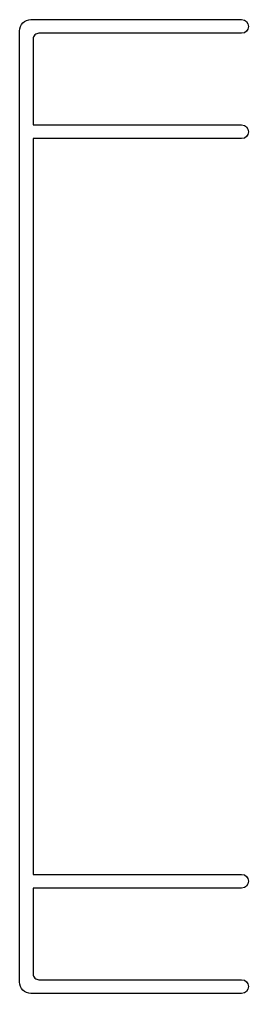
# Model space of a CAD drawing. Extents: x 249.5 to 269.5, y 173.9 to 258.9.
import ezdxf

# ---------------------------------------------------------------- set-up
doc = ezdxf.new("R2010")
doc.units = 0
doc.layers.add('ANA', color=220, linetype='CONTINUOUS')

msp = doc.modelspace()

# ---------------------------------------------------------------- linework, layer by layer
at = {"layer": 'ANA'}
msp.add_lwpolyline([(249.523, 216.379), (249.523, 257.879, -0.414214), (250.523, 258.879), (268.923, 258.879, -1), (268.923, 257.679), (251.223, 257.679, 0.414214), (250.723, 257.179), (250.723, 249.679), (268.923, 249.679, -1), (268.923, 248.479), (250.723, 248.479), (250.723, 216.379), (250.723, 184.279), (268.923, 184.279, -1), (268.923, 183.079), (250.723, 183.079), (250.723, 175.579, 0.414214), (251.223, 175.079), (268.923, 175.079, -1), (268.923, 173.879), (250.523, 173.879, -0.414214), (249.523, 174.879)], format="xyb", close=True, dxfattribs=at)

doc.saveas('drawing.dxf')
